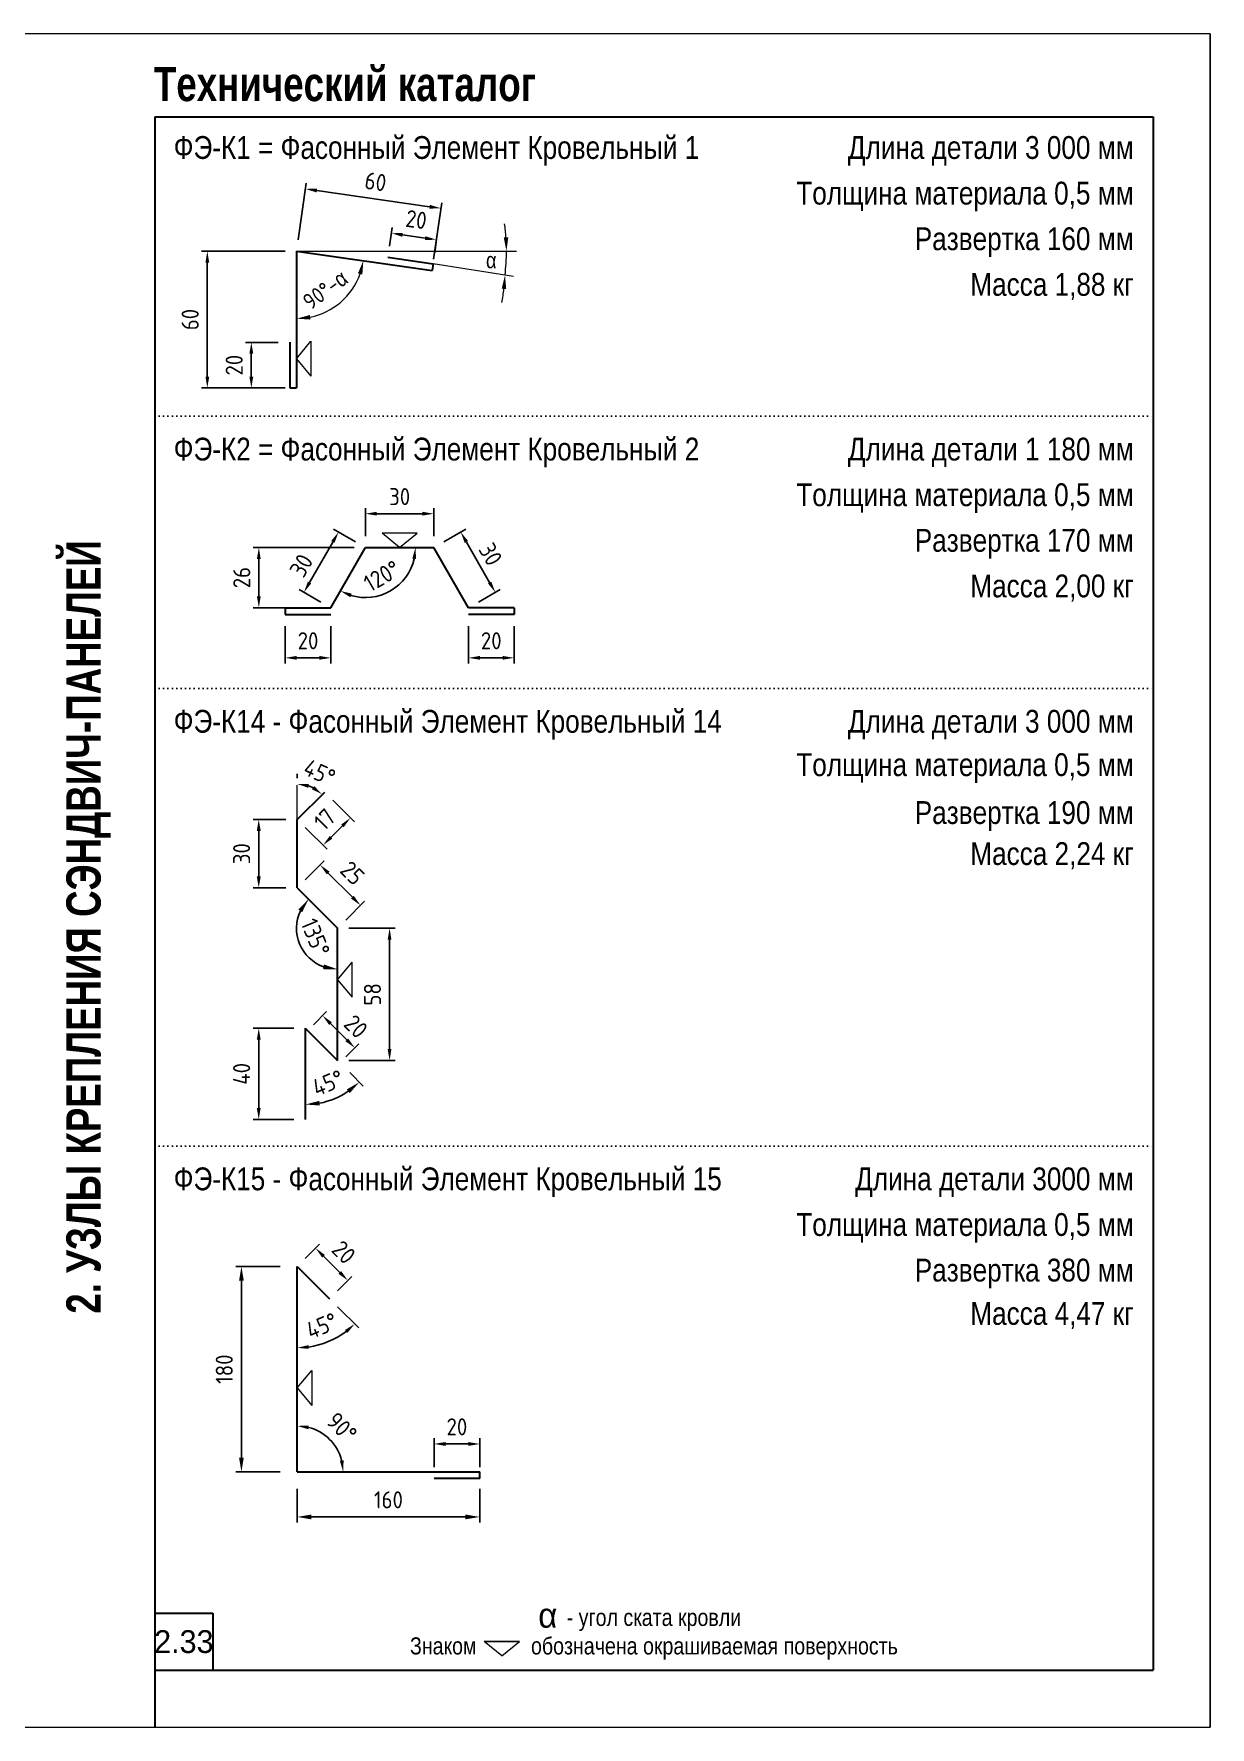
# Model space of a CAD drawing. Extents: x 5821 to 16321, y -13531 to 5774.
# Drawn here: x 7940 to 8971, y -2394 to -909 of the extents above; entities that cross this region are included whole.
import ezdxf
from ezdxf.enums import TextEntityAlignment as Align

# ---------------------------------------------------------------- set-up
doc = ezdxf.new("R2010")
doc.units = 0
doc.header["$LTSCALE"] = 3
doc.linetypes.add('DOT2', pattern=[0.125, 0, -0.125])
doc.layers.get('0').update_dxf_attribs({"linetype": 'CONTINUOUS', "lineweight": 30})
doc.layers.get('DEFPOINTS').update_dxf_attribs({"linetype": 'CONTINUOUS'})
for name, color, linetype, lineweight in [('new_fill', 8, 'CONTINUOUS', 13), ('RAZMER', 7, 'CONTINUOUS', 9), ('Нащельники', 1, 'CONTINUOUS', 30)]:
    doc.layers.add(name, color=color, linetype=linetype, lineweight=lineweight)
doc.layers.add('Punktir', color=7, linetype='CONTINUOUS')
doc.styles.add('LOGO', font='HATTEN.TTF')
doc.styles.add('ROMANS', font='romans.shx', dxfattribs={"width": 0.85})
doc.styles.add('style1', font='ARIALN.TTF')
doc.styles.add('style2', font='impact.TTF')
doc.dimstyles.new('2.5', dxfattribs={"dimscale": 5, "dimtxt": 3, "dimasz": 2, "dimexe": 1, "dimexo": 2, "dimgap": 0, "dimtad": 0, "dimdec": 0, "dimlfac": 0.5, "dimzin": 9, "dimdsep": 46, "dimtxsty": 'ROMANS', "dimcen": -3, "dimdle": 1, "dimclrd": 256, "dimclre": 256, "dimclrt": 256, "dimadec": 0, "dimazin": 0, "dimtfac": 1, "dimtdec": 0, "dimtofl": 0, "dimtmove": 2, "dimatfit": 3, "dimfxl": 0, "dimtvp": 1, "dimtolj": 1, "dimtzin": 9, "dimarcsym": 0})
doc.dimstyles.new('5', dxfattribs={"dimscale": 5, "dimtxt": 3, "dimasz": 2.5, "dimexe": 1, "dimexo": 3, "dimgap": 0, "dimtad": 0, "dimdec": 0, "dimzin": 9, "dimdsep": 46, "dimtxsty": 'ROMANS', "dimblk2": 'OBLIQUE', "dimcen": -3, "dimdle": 1.5, "dimclrd": 256, "dimclre": 256, "dimclrt": 256, "dimadec": 0, "dimazin": 0, "dimtfac": 1, "dimtdec": 0, "dimtofl": 0, "dimtmove": 2, "dimatfit": 3, "dimfxl": 0, "dimtvp": 1, "dimtolj": 1, "dimtzin": 9, "dimarcsym": 0})
doc.dimstyles.get("Standard").update_dxf_attribs({"dimscale": 0, "dimtxt": 3, "dimasz": 3, "dimexe": 2.5, "dimexo": 2.5, "dimgap": 1.5, "dimtad": 0, "dimdec": 0, "dimzin": 9, "dimdsep": 46, "dimtxsty": 'ROMANS', "dimcen": -3, "dimdle": 1.25, "dimadec": 0, "dimazin": 0, "dimtfac": 0.75, "dimtdec": 0, "dimtofl": 0, "dimtmove": 2, "dimatfit": 3, "dimfxl": 0, "dimtvp": 1.5, "dimtolj": 1, "dimtzin": 0, "dimarcsym": 0})

# ---------------------------------------------------------------- blocks, each defined once
blk = doc.blocks.new('*D953')
at = {"layer": 'DEFPOINTS', "color": 0, "transparency": 16777216}
for p in [(8137.2, -1780.8), (8178, -1780.8), (8178, -1860.8)]:
    blk.add_point(p, dxfattribs=at)
at = {"layer": 'RAZMER', "lineweight": -2, "transparency": 16777216}
for p, q in [((8168, -1780.8), (8132.2, -1780.8)), ((8137.2, -1850.8), (8137.2, -1790.8)), ((8168, -1860.8), (8132.2, -1860.8))]:
    blk.add_line(p, q, dxfattribs=at)
at = {"layer": 'RAZMER', "transparency": 16777216}
for points in [[(8135.5, -1790.8), (8138.9, -1790.8), (8137.2, -1780.8)], [(8135.5, -1850.8), (8138.9, -1850.8), (8137.2, -1860.8)]]:
    blk.add_solid(points, dxfattribs=at)
at = {"layer": 'RAZMER', "transparency": 16777216, "insert": (8122.2, -1820.8), "char_height": 15, "attachment_point": 5, "rotation": 90, "style": 'ROMANS'}
blk.add_mtext('\\A1;40', dxfattribs=at)
blk = doc.blocks.new('*D954')
at = {"layer": 'DEFPOINTS', "color": 0, "transparency": 16777216}
for p in [(8206.3, -1693.1), (8251.9, -1693.1), (8206.3, -1809.1)]:
    blk.add_point(p, dxfattribs=at)
at = {"layer": 'RAZMER', "lineweight": -2, "transparency": 16777216}
for p, q in [((8216.3, -1693.1), (8256.9, -1693.1)), ((8251.9, -1799.1), (8251.9, -1703.1)), ((8216.3, -1809.1), (8256.9, -1809.1))]:
    blk.add_line(p, q, dxfattribs=at)
at = {"layer": 'RAZMER', "transparency": 16777216}
for points in [[(8250.2, -1703.1), (8253.5, -1703.1), (8251.9, -1693.1)], [(8250.2, -1799.1), (8253.5, -1799.1), (8251.9, -1809.1)]]:
    blk.add_solid(points, dxfattribs=at)
at = {"layer": 'RAZMER', "transparency": 16777216, "insert": (8236.9, -1751.1), "char_height": 15, "attachment_point": 5, "rotation": 90, "style": 'ROMANS'}
blk.add_mtext('\\A1;58', dxfattribs=at)
blk = doc.blocks.new('*D955')
at = {"layer": 'DEFPOINTS', "color": 0, "transparency": 16777216}
for p in [(8137.2, -1597.7), (8170.9, -1597.7), (8170.9, -1657.7)]:
    blk.add_point(p, dxfattribs=at)
at = {"layer": 'RAZMER', "lineweight": -2, "transparency": 16777216}
for p, q in [((8160.9, -1597.7), (8132.2, -1597.7)), ((8137.2, -1647.7), (8137.2, -1607.7)), ((8160.9, -1657.7), (8132.2, -1657.7))]:
    blk.add_line(p, q, dxfattribs=at)
at = {"layer": 'RAZMER', "transparency": 16777216}
for points in [[(8135.5, -1607.7), (8138.9, -1607.7), (8137.2, -1597.7)], [(8135.5, -1647.7), (8138.9, -1647.7), (8137.2, -1657.7)]]:
    blk.add_solid(points, dxfattribs=at)
at = {"layer": 'RAZMER', "transparency": 16777216, "insert": (8122.2, -1627.7), "char_height": 15, "attachment_point": 5, "rotation": 90, "style": 'ROMANS'}
blk.add_mtext('\\A1;30', dxfattribs=at)
blk = doc.blocks.new('*D956')
at = {"layer": 'DEFPOINTS', "color": 0, "transparency": 16777216}
for p in [(8195, -1573.7), (8170.9, -1597.7), (8217.6, -1596.3)]:
    blk.add_point(p, dxfattribs=at)
at = {"layer": 'RAZMER', "lineweight": -2, "transparency": 16777216}
for p, q in [((8202.1, -1580.7), (8221.2, -1599.8)), ((8200.6, -1613.3), (8210.5, -1603.4)), ((8178, -1604.8), (8197.1, -1623.9))]:
    blk.add_line(p, q, dxfattribs=at)
at = {"layer": 'RAZMER', "transparency": 16777216}
for points in [[(8209.4, -1602.2), (8211.7, -1604.5), (8217.6, -1596.3)], [(8199.5, -1612.1), (8201.8, -1614.4), (8193.6, -1620.3)]]:
    blk.add_solid(points, dxfattribs=at)
at = {"layer": 'RAZMER', "transparency": 16777216, "insert": (8195, -1597.7), "char_height": 15, "attachment_point": 5, "rotation": 45, "style": 'ROMANS'}
blk.add_mtext('\\A1;17', dxfattribs=at)
blk = doc.blocks.new('*D957')
at = {"layer": 'DEFPOINTS', "color": 0, "transparency": 16777216}
for p in [(8296.9, -1061.7), (8170.3, -1099.3), (8289.1, -1116.3)]:
    blk.add_point(p, dxfattribs=at)
at = {"layer": 'RAZMER', "lineweight": -2, "transparency": 16777216}
for p, q in [((8171.7, -1089.4), (8178.8, -1039.8)), ((8188, -1046.1), (8287, -1060.3)), ((8290.5, -1106.4), (8297.6, -1056.8))]:
    blk.add_line(p, q, dxfattribs=at)
at = {"layer": 'RAZMER', "transparency": 16777216}
for points in [[(8188.3, -1044.5), (8187.8, -1047.8), (8178.1, -1044.7)], [(8287.2, -1058.7), (8286.8, -1062), (8296.9, -1061.7)]]:
    blk.add_solid(points, dxfattribs=at)
at = {"layer": 'RAZMER', "transparency": 16777216, "insert": (8239.6, -1038.4), "char_height": 15, "attachment_point": 5, "rotation": 351.8624, "style": 'ROMANS'}
blk.add_mtext('\\A1;60', dxfattribs=at)
blk = doc.blocks.new('*D958')
at = {"layer": 'DEFPOINTS', "color": 0, "transparency": 16777216}
for p in [(8293, -1089.3), (8250.4, -1104.7), (8290, -1110.3)]:
    blk.add_point(p, dxfattribs=at)
at = {"layer": 'RAZMER', "lineweight": -2, "transparency": 16777216}
for p, q in [((8251.8, -1094.8), (8254.1, -1078.7)), ((8263.3, -1085), (8283.1, -1087.9)), ((8291.4, -1100.4), (8293.7, -1084.3))]:
    blk.add_line(p, q, dxfattribs=at)
at = {"layer": 'RAZMER', "transparency": 16777216}
for points in [[(8263.5, -1083.4), (8263, -1086.7), (8253.4, -1083.6)], [(8283.3, -1086.2), (8282.8, -1089.5), (8293, -1089.3)]]:
    blk.add_solid(points, dxfattribs=at)
at = {"layer": 'RAZMER', "transparency": 16777216, "insert": (8275.3, -1071.6), "char_height": 15, "attachment_point": 5, "rotation": 351.8624, "style": 'ROMANS'}
blk.add_mtext('\\A1;20', dxfattribs=at)
blk = doc.blocks.new('*D959')
at = {"layer": 'DEFPOINTS', "color": 0, "transparency": 16777216}
for p in [(8170.3, -1099.3), (8092.1, -1219.3), (8170.3, -1219.3)]:
    blk.add_point(p, dxfattribs=at)
at = {"layer": 'RAZMER', "lineweight": -2, "transparency": 16777216}
for p, q in [((8160.3, -1099.3), (8087.1, -1099.3)), ((8092.1, -1109.3), (8092.1, -1209.3)), ((8160.3, -1219.3), (8087.1, -1219.3))]:
    blk.add_line(p, q, dxfattribs=at)
at = {"layer": 'RAZMER', "transparency": 16777216}
for points in [[(8090.5, -1109.3), (8093.8, -1109.3), (8092.1, -1099.3)], [(8090.5, -1209.3), (8093.8, -1209.3), (8092.1, -1219.3)]]:
    blk.add_solid(points, dxfattribs=at)
at = {"layer": 'RAZMER', "transparency": 16777216, "insert": (8077.1, -1159.3), "char_height": 15, "attachment_point": 5, "rotation": 90, "style": 'ROMANS'}
blk.add_mtext('\\A1;60', dxfattribs=at)
blk = doc.blocks.new('*D960')
at = {"layer": 'DEFPOINTS', "color": 0, "transparency": 16777216}
for p in [(8164.3, -1179.3), (8130.7, -1219.3), (8164.3, -1219.3)]:
    blk.add_point(p, dxfattribs=at)
at = {"layer": 'RAZMER', "lineweight": -2, "transparency": 16777216}
for p, q in [((8154.3, -1179.3), (8125.7, -1179.3)), ((8130.7, -1189.3), (8130.7, -1209.3)), ((8154.3, -1219.3), (8125.7, -1219.3))]:
    blk.add_line(p, q, dxfattribs=at)
at = {"layer": 'RAZMER', "transparency": 16777216}
for points in [[(8129, -1189.3), (8132.4, -1189.3), (8130.7, -1179.3)], [(8129, -1209.3), (8132.4, -1209.3), (8130.7, -1219.3)]]:
    blk.add_solid(points, dxfattribs=at)
at = {"layer": 'RAZMER', "transparency": 16777216, "insert": (8115.7, -1199.3), "char_height": 15, "attachment_point": 5, "rotation": 90, "style": 'ROMANS'}
blk.add_mtext('\\A1;20', dxfattribs=at)
blk = doc.blocks.new('*D961')
at = {"layer": 'DEFPOINTS', "color": 0, "transparency": 16777216}
for p in [(8170.3, -1099.3), (8170.3, -1099.3), (8289.1, -1116.3), (8218.6, -1133.6), (8170.3, -1219.3)]:
    blk.add_point(p, dxfattribs=at)
at = {"layer": 'RAZMER', "color": 0, "lineweight": 0, "transparency": 16777216}
blk.add_arc((8170.3, -1099.3), 59.2, 281.6304, 340.232, dxfattribs=at)
at = {"layer": 'RAZMER', "color": 0, "transparency": 16777216}
for points in [[(8224.1, -1118.8), (8228, -1119.8), (8228.9, -1107.7)], [(8182.5, -1159.3), (8182.1, -1155.3), (8170.3, -1158.5)]]:
    blk.add_solid(points, dxfattribs=at)
at = {"layer": 'RAZMER', "color": 0, "transparency": 16777216, "insert": (8195.5, -1133.3), "char_height": 14, "attachment_point": 5, "rotation": 36.4795, "style": 'ROMANS'}
blk.add_mtext('\\A1;{\\Fromans.shx|c204;90}°{\\Fromans.shx|c204;-\\fGreekS|b0|i0|c204|p0;α}', dxfattribs=at)
blk = doc.blocks.new('*D962')
at = {"layer": 'DEFPOINTS', "color": 0, "transparency": 16777216}
for p in [(8193.1, -1769.7), (8178, -1784.8), (8206.3, -1813.1)]:
    blk.add_point(p, dxfattribs=at)
at = {"layer": 'RAZMER', "lineweight": -2, "transparency": 16777216}
for p, q in [((8185.1, -1777.8), (8196.6, -1766.2)), ((8214.3, -1791), (8200.2, -1776.8)), ((8213.4, -1806), (8224.9, -1794.5))]:
    blk.add_line(p, q, dxfattribs=at)
at = {"layer": 'RAZMER', "transparency": 16777216}
for points in [[(8201.3, -1775.6), (8199, -1778), (8193.1, -1769.7)], [(8215.5, -1789.8), (8213.1, -1792.1), (8221.4, -1798)]]:
    blk.add_solid(points, dxfattribs=at)
at = {"layer": 'RAZMER', "transparency": 16777216, "insert": (8222.4, -1779.3), "char_height": 15, "attachment_point": 5, "rotation": 315, "style": 'ROMANS'}
blk.add_mtext('\\A1;20', dxfattribs=at)
blk = doc.blocks.new('*D963')
at = {"layer": 'DEFPOINTS', "color": 0, "transparency": 16777216}
for p in [(8178, -1780.8), (8178, -1780.8), (8206.3, -1809.1), (8195.3, -1845.4), (8178, -1860.8)]:
    blk.add_point(p, dxfattribs=at)
at = {"layer": 'RAZMER', "lineweight": -2, "transparency": 16777216}
blk.add_line((8216.9, -1819.7), (8228.8, -1831.7), dxfattribs=at)
blk.add_arc((8178, -1780.8), 66.9, 280.7228, 304.2772, dxfattribs=at)
at = {"layer": 'RAZMER', "transparency": 16777216}
for points in [[(8214.4, -1834.5), (8217, -1837.7), (8225.3, -1828.1)], [(8190.7, -1848.6), (8190.3, -1844.5), (8178, -1847.7)]]:
    blk.add_solid(points, dxfattribs=at)
at = {"layer": 'RAZMER', "transparency": 16777216, "insert": (8197.9, -1828.8), "char_height": 15, "attachment_point": 5, "rotation": 22.5, "style": 'ROMANS'}
blk.add_mtext('\\A1;45°', dxfattribs=at)
blk = doc.blocks.new('_OBLIQUE')
at = {"color": 0, "linetype": 'ByBlock'}
blk.add_line((-0.5, -0.5), (0.5, 0.5), dxfattribs=at)
blk = doc.blocks.new('*D964')
at = {"layer": 'DEFPOINTS', "color": 0, "transparency": 16777216}
for p in [(8191, -1637.6), (8170.9, -1657.7), (8206.3, -1693.1)]:
    blk.add_point(p, dxfattribs=at)
at = {"layer": 'RAZMER', "lineweight": -2, "transparency": 16777216}
for p, q in [((8178, -1650.6), (8194.6, -1634.1)), ((8219.3, -1665.9), (8198.1, -1644.7)), ((8213.4, -1686), (8229.9, -1669.4))]:
    blk.add_line(p, q, dxfattribs=at)
at = {"layer": 'RAZMER', "transparency": 16777216}
for points in [[(8199.3, -1643.5), (8196.9, -1645.9), (8191, -1637.6)], [(8220.5, -1664.7), (8218.1, -1667.1), (8226.4, -1673)]]:
    blk.add_solid(points, dxfattribs=at)
at = {"layer": 'RAZMER', "transparency": 16777216, "insert": (8219.3, -1644.7), "char_height": 15, "attachment_point": 5, "rotation": 315, "style": 'ROMANS'}
blk.add_mtext('\\A1;25', dxfattribs=at)
blk = doc.blocks.new('*D965')
at = {"layer": 'DEFPOINTS', "color": 0, "transparency": 16777216}
for p in [(8170.9, -1657.7), (8170.3, -1693.1), (8206.3, -1693.1), (8206.3, -1693.1), (8206.3, -1813.1)]:
    blk.add_point(p, dxfattribs=at)
at = {"layer": 'RAZMER', "lineweight": -2, "transparency": 16777216}
blk.add_arc((8206.3, -1693.1), 36, 154.9695, 250.0305, dxfattribs=at)
at = {"layer": 'RAZMER', "transparency": 16777216}
for points in [[(8171.9, -1676.6), (8175.3, -1679), (8180.8, -1667.6)], [(8194.4, -1724.9), (8193.6, -1729), (8206.3, -1729.1)]]:
    blk.add_solid(points, dxfattribs=at)
at = {"layer": 'RAZMER', "transparency": 16777216, "insert": (8186.9, -1701.1), "char_height": 15, "attachment_point": 5, "rotation": 292.5, "style": 'ROMANS'}
blk.add_mtext('\\A1;135°', dxfattribs=at)
blk = doc.blocks.new('*D966')
at = {"layer": 'DEFPOINTS', "color": 0, "transparency": 16777216}
for p in [(8170.9, -1567.7), (8179, -1567.7), (8199.2, -1569.4), (8170.9, -1597.7), (8170.9, -1597.7)]:
    blk.add_point(p, dxfattribs=at)
at = {"layer": 'RAZMER', "lineweight": -2, "transparency": 16777216}
blk.add_line((8170.9, -1557.7), (8170.9, -1561.6), dxfattribs=at)
blk.add_arc((8170.9, -1597.7), 31.1, 63.5131, 71.4869, dxfattribs=at)
at = {"layer": 'RAZMER', "transparency": 16777216}
for points in [[(8180.5, -1569.9), (8181.1, -1566.6), (8170.9, -1566.6)], [(8185.8, -1568.5), (8183.8, -1571.2), (8192.9, -1575.7)]]:
    blk.add_solid(points, dxfattribs=at)
at = {"layer": 'RAZMER', "transparency": 16777216, "insert": (8190.5, -1556.5), "char_height": 15, "attachment_point": 5, "rotation": 334.6126, "style": 'ROMANS'}
blk.add_mtext('\\A1;45°', dxfattribs=at)
blk = doc.blocks.new('*D967')
at = {"layer": 'DEFPOINTS', "color": 0, "transparency": 16777216}
for p in [(8170.9, -2169.8), (8330.9, -2169.8), (8170.9, -2209.4)]:
    blk.add_point(p, dxfattribs=at)
at = {"layer": 'RAZMER', "lineweight": -2, "transparency": 16777216}
for p, q in [((8170.9, -2184.8), (8170.9, -2214.4)), ((8330.9, -2184.8), (8330.9, -2214.4)), ((8318.4, -2209.4), (8183.4, -2209.4))]:
    blk.add_line(p, q, dxfattribs=at)
at = {"layer": 'RAZMER', "transparency": 16777216}
for points in [[(8183.4, -2207.3), (8183.4, -2211.5), (8170.9, -2209.4)], [(8318.4, -2207.3), (8318.4, -2211.5), (8330.9, -2209.4)]]:
    blk.add_solid(points, dxfattribs=at)
at = {"layer": 'RAZMER', "transparency": 16777216, "insert": (8250.9, -2194.4), "char_height": 15, "attachment_point": 5, "style": 'ROMANS'}
blk.add_mtext('\\A1;160', dxfattribs=at)
blk = doc.blocks.new('*D968')
at = {"layer": 'DEFPOINTS', "color": 0, "transparency": 16777216}
for p in [(8290.9, -2145.4), (8290.9, -2175.8), (8330.9, -2175.8)]:
    blk.add_point(p, dxfattribs=at)
at = {"layer": 'RAZMER', "lineweight": -2, "transparency": 16777216}
for p, q in [((8290.9, -2165.8), (8290.9, -2140.4)), ((8320.9, -2145.4), (8300.9, -2145.4)), ((8330.9, -2165.8), (8330.9, -2140.4))]:
    blk.add_line(p, q, dxfattribs=at)
at = {"layer": 'RAZMER', "transparency": 16777216}
for points in [[(8300.9, -2143.7), (8300.9, -2147.1), (8290.9, -2145.4)], [(8320.9, -2143.7), (8320.9, -2147.1), (8330.9, -2145.4)]]:
    blk.add_solid(points, dxfattribs=at)
at = {"layer": 'RAZMER', "transparency": 16777216, "insert": (8310.9, -2130.4), "char_height": 15, "attachment_point": 5, "style": 'ROMANS'}
blk.add_mtext('\\A1;20', dxfattribs=at)
blk = doc.blocks.new('*D969')
at = {"layer": 'DEFPOINTS', "color": 0, "transparency": 16777216}
for p in [(8170.9, -1989.8), (8122, -2169.8), (8170.9, -2169.8)]:
    blk.add_point(p, dxfattribs=at)
at = {"layer": 'RAZMER', "lineweight": -2, "transparency": 16777216}
for p, q in [((8155.9, -1989.8), (8117, -1989.8)), ((8122, -2002.3), (8122, -2157.3)), ((8155.9, -2169.8), (8117, -2169.8))]:
    blk.add_line(p, q, dxfattribs=at)
at = {"layer": 'RAZMER', "transparency": 16777216}
for points in [[(8119.9, -2002.3), (8124.1, -2002.3), (8122, -1989.8)], [(8119.9, -2157.3), (8124.1, -2157.3), (8122, -2169.8)]]:
    blk.add_solid(points, dxfattribs=at)
at = {"layer": 'RAZMER', "transparency": 16777216, "insert": (8107, -2079.8), "char_height": 15, "attachment_point": 5, "rotation": 90, "style": 'ROMANS'}
blk.add_mtext('\\A1;180', dxfattribs=at)
blk = doc.blocks.new('*D970')
at = {"layer": 'DEFPOINTS', "color": 0, "transparency": 16777216}
for p in [(8187, -1973.7), (8170.9, -1989.8), (8199.2, -2018.1)]:
    blk.add_point(p, dxfattribs=at)
at = {"layer": 'RAZMER', "lineweight": -2, "transparency": 16777216}
for p, q in [((8178, -1982.7), (8190.5, -1970.2)), ((8208.2, -1995), (8194.1, -1980.8)), ((8206.3, -2011), (8218.8, -1998.5))]:
    blk.add_line(p, q, dxfattribs=at)
at = {"layer": 'RAZMER', "transparency": 16777216}
for points in [[(8195.2, -1979.6), (8192.9, -1982), (8187, -1973.7)], [(8209.4, -1993.8), (8207, -1996.1), (8215.3, -2002)]]:
    blk.add_solid(points, dxfattribs=at)
at = {"layer": 'RAZMER', "transparency": 16777216, "insert": (8211.7, -1977.3), "char_height": 15, "attachment_point": 5, "rotation": 315, "style": 'ROMANS'}
blk.add_mtext('\\A1;20', dxfattribs=at)
blk = doc.blocks.new('*D971')
at = {"layer": 'DEFPOINTS', "color": 0, "transparency": 16777216}
for p in [(8170.9, -1989.8), (8170.9, -1989.8), (8199.2, -2018.1), (8170.9, -2044.8), (8189.4, -2058.6)]:
    blk.add_point(p, dxfattribs=at)
at = {"layer": 'RAZMER', "lineweight": -2, "transparency": 16777216}
for p, q in [((8206.3, -2025.1), (8224.9, -2043.7)), ((8170.9, -2054.8), (8170.9, -2066.1))]:
    blk.add_line(p, q, dxfattribs=at)
blk.add_arc((8170.9, -1989.8), 71.3, 278.0444, 306.9556, dxfattribs=at)
at = {"layer": 'RAZMER', "transparency": 16777216}
for points in [[(8212.7, -2045.5), (8214.9, -2048), (8221.3, -2040.2)], [(8181, -2062), (8180.8, -2058.7), (8170.9, -2061.1)]]:
    blk.add_solid(points, dxfattribs=at)
at = {"layer": 'RAZMER', "transparency": 16777216, "insert": (8192.5, -2041.8), "char_height": 15, "attachment_point": 5, "rotation": 22.5, "style": 'ROMANS'}
blk.add_mtext('\\A1;45°', dxfattribs=at)
blk = doc.blocks.new('*D972')
at = {"layer": 'DEFPOINTS', "color": 0, "transparency": 16777216}
for p in [(8170.9, -1989.8), (8205.8, -2149.7), (8170.9, -2169.8), (8170.9, -2169.8), (8330.9, -2169.8)]:
    blk.add_point(p, dxfattribs=at)
at = {"layer": 'RAZMER', "lineweight": -2, "transparency": 16777216}
blk.add_arc((8170.9, -2169.8), 40.2, 14.2852, 75.7148, dxfattribs=at)
at = {"layer": 'RAZMER', "transparency": 16777216}
for points in [[(8180.7, -2132.5), (8181.1, -2129.2), (8170.9, -2129.6)], [(8211.6, -2159.7), (8208.3, -2160.1), (8211.2, -2169.8)]]:
    blk.add_solid(points, dxfattribs=at)
at = {"layer": 'RAZMER', "transparency": 16777216, "insert": (8210, -2130.8), "char_height": 15, "attachment_point": 5, "rotation": 315, "style": 'ROMANS'}
blk.add_mtext('\\A1;90°', dxfattribs=at)
blk = doc.blocks.new('*D973')
at = {"layer": 'DEFPOINTS', "color": 0, "transparency": 16777216}
for p in [(8160.4, -1418.1), (8200.4, -1418.1), (8200.4, -1456)]:
    blk.add_point(p, dxfattribs=at)
at = {"layer": 'RAZMER', "lineweight": -2, "transparency": 16777216}
for p, q in [((8160.4, -1428.1), (8160.4, -1461)), ((8200.4, -1428.1), (8200.4, -1461)), ((8170.4, -1456), (8190.4, -1456))]:
    blk.add_line(p, q, dxfattribs=at)
at = {"layer": 'RAZMER', "transparency": 16777216}
for points in [[(8170.4, -1454.3), (8170.4, -1457.6), (8160.4, -1456)], [(8190.4, -1454.3), (8190.4, -1457.6), (8200.4, -1456)]]:
    blk.add_solid(points, dxfattribs=at)
at = {"layer": 'RAZMER', "transparency": 16777216, "insert": (8180.4, -1441), "char_height": 15, "attachment_point": 5, "style": 'ROMANS'}
blk.add_mtext('\\A1;20', dxfattribs=at)
blk = doc.blocks.new('*D974')
at = {"layer": 'DEFPOINTS', "color": 0, "transparency": 16777216}
for p in [(8230.7, -1359.2), (8176.8, -1398.6), (8200.4, -1412.1)]:
    blk.add_point(p, dxfattribs=at)
at = {"layer": 'RAZMER', "lineweight": -2, "transparency": 16777216}
for p, q in [((8222, -1354.2), (8202.8, -1343.2)), ((8202.1, -1354.4), (8181.8, -1389.9)), ((8191.7, -1407.1), (8172.5, -1396.1))]:
    blk.add_line(p, q, dxfattribs=at)
at = {"layer": 'RAZMER', "transparency": 16777216}
for points in [[(8200.7, -1353.5), (8203.6, -1355.2), (8207.1, -1345.7)], [(8180.3, -1389.1), (8183.2, -1390.7), (8176.8, -1398.6)]]:
    blk.add_solid(points, dxfattribs=at)
at = {"layer": 'RAZMER', "transparency": 16777216, "insert": (8174.5, -1375), "char_height": 15, "attachment_point": 5, "rotation": 60.1883, "style": 'ROMANS'}
blk.add_mtext('\\A1;30', dxfattribs=at)
blk = doc.blocks.new('*D977')
at = {"layer": 'DEFPOINTS', "color": 0, "transparency": 16777216}
for p in [(8290.7, -1329.6), (8230.7, -1359.2), (8290.7, -1359.2)]:
    blk.add_point(p, dxfattribs=at)
at = {"layer": 'RAZMER', "lineweight": -2, "transparency": 16777216}
for p, q in [((8230.7, -1349.2), (8230.7, -1324.6)), ((8240.7, -1329.6), (8280.7, -1329.6)), ((8290.7, -1349.2), (8290.7, -1324.6))]:
    blk.add_line(p, q, dxfattribs=at)
at = {"layer": 'RAZMER', "transparency": 16777216}
for points in [[(8240.7, -1327.9), (8240.7, -1331.2), (8230.7, -1329.6)], [(8280.7, -1327.9), (8280.7, -1331.2), (8290.7, -1329.6)]]:
    blk.add_solid(points, dxfattribs=at)
at = {"layer": 'RAZMER', "transparency": 16777216, "insert": (8260.7, -1314.6), "char_height": 15, "attachment_point": 5, "style": 'ROMANS'}
blk.add_mtext('\\A1;30', dxfattribs=at)
blk = doc.blocks.new('*D975')
at = {"layer": 'DEFPOINTS', "color": 0, "transparency": 16777216}
for p in [(8230.7, -1359.2), (8137.3, -1412.1), (8200.4, -1412.1)]:
    blk.add_point(p, dxfattribs=at)
at = {"layer": 'RAZMER', "lineweight": -2, "transparency": 16777216}
for p, q in [((8220.7, -1359.2), (8132.3, -1359.2)), ((8137.3, -1369.2), (8137.3, -1402.1)), ((8190.4, -1412.1), (8132.3, -1412.1))]:
    blk.add_line(p, q, dxfattribs=at)
at = {"layer": 'RAZMER', "transparency": 16777216}
for points in [[(8135.6, -1369.2), (8138.9, -1369.2), (8137.3, -1359.2)], [(8135.6, -1402.1), (8138.9, -1402.1), (8137.3, -1412.1)]]:
    blk.add_solid(points, dxfattribs=at)
at = {"layer": 'RAZMER', "transparency": 16777216, "insert": (8122.3, -1385.6), "char_height": 15, "attachment_point": 5, "rotation": 90, "style": 'ROMANS'}
blk.add_mtext('\\A1;26', dxfattribs=at)
blk = doc.blocks.new('*D976')
at = {"layer": 'DEFPOINTS', "color": 0, "transparency": 16777216}
for p in [(8230.7, -1359.2), (8230.7, -1359.2), (8284.7, -1359.2), (8238.4, -1402.5), (8200.4, -1412.1)]:
    blk.add_point(p, dxfattribs=at)
at = {"layer": 'RAZMER', "lineweight": -2, "transparency": 16777216}
blk.add_arc((8230.7, -1359.2), 43.9, 253.2534, 346.9349, dxfattribs=at)
at = {"layer": 'RAZMER', "transparency": 16777216}
for points in [[(8271.8, -1368.9), (8275.1, -1369.3), (8274.6, -1359.2)], [(8217.4, -1402.8), (8218.7, -1399.7), (8208.8, -1397.3)]]:
    blk.add_solid(points, dxfattribs=at)
at = {"layer": 'RAZMER', "transparency": 16777216, "insert": (8245.2, -1384.2), "char_height": 15, "attachment_point": 5, "rotation": 30.0942, "style": 'ROMANS'}
blk.add_mtext('\\A1;120°', dxfattribs=at)
blk = doc.blocks.new('*D978')
at = {"layer": 'DEFPOINTS', "color": 0, "transparency": 16777216}
for p in [(8290.7, -1359.2), (8344.6, -1398.6), (8321, -1412.1)]:
    blk.add_point(p, dxfattribs=at)
at = {"layer": 'RAZMER', "lineweight": -2, "transparency": 16777216}
for p, q in [((8299.4, -1354.2), (8318.6, -1343.2)), ((8319.2, -1354.4), (8339.6, -1389.9)), ((8329.7, -1407.1), (8348.9, -1396.1))]:
    blk.add_line(p, q, dxfattribs=at)
at = {"layer": 'RAZMER', "transparency": 16777216}
for points in [[(8320.7, -1353.5), (8317.8, -1355.2), (8314.2, -1345.7)], [(8341, -1389.1), (8338.1, -1390.7), (8344.6, -1398.6)]]:
    blk.add_solid(points, dxfattribs=at)
at = {"layer": 'RAZMER', "transparency": 16777216, "insert": (8340.4, -1365.1), "char_height": 15, "attachment_point": 5, "rotation": 299.8117, "style": 'ROMANS'}
blk.add_mtext('\\A1;30', dxfattribs=at)
blk = doc.blocks.new('*D979')
at = {"layer": 'DEFPOINTS', "color": 0, "transparency": 16777216}
for p in [(8321, -1418.1), (8361, -1418.1), (8321, -1456)]:
    blk.add_point(p, dxfattribs=at)
at = {"layer": 'RAZMER', "lineweight": -2, "transparency": 16777216}
for p, q in [((8321, -1428.1), (8321, -1461)), ((8361, -1428.1), (8361, -1461)), ((8351, -1456), (8331, -1456))]:
    blk.add_line(p, q, dxfattribs=at)
at = {"layer": 'RAZMER', "transparency": 16777216}
for points in [[(8331, -1454.3), (8331, -1457.6), (8321, -1456)], [(8351, -1454.3), (8351, -1457.6), (8361, -1456)]]:
    blk.add_solid(points, dxfattribs=at)
at = {"layer": 'RAZMER', "transparency": 16777216, "insert": (8341, -1441), "char_height": 15, "attachment_point": 5, "style": 'ROMANS'}
blk.add_mtext('\\A1;20', dxfattribs=at)

msp = doc.modelspace()

# ---------------------------------------------------------------- linework, layer by layer
at = {"color": 1}
for p, q in [((8046.09, -981.59), (8046.09, -2393.74)), ((8046.09, -981.59), (8921.09, -981.59)), ((8921.09, -981.59), (8921.09, -2343.74)), ((8046.09, -2293.74), (8097.01, -2293.74)), ((8097.01, -2293.74), (8097.01, -2343.74)), ((8046.09, -2343.74), (8921.09, -2343.74))]:
    msp.add_line(p, q, dxfattribs=at)
at = {"layer": 'Punktir', "linetype": 'DOT2', "ltscale": 10}
for p, q in [((8046.09, -1244.07), (8921.09, -1244.07)), ((8046.09, -1482.83), (8921.09, -1482.83)), ((8046.09, -1884.09), (8921.09, -1884.09))]:
    msp.add_line(p, q, dxfattribs=at)
at = {"layer": 'RAZMER'}
for p, q in [((8971.09, -908.74), (8971.09, -2393.74)), ((8971.09, -908.74), (8971.09, -2393.74)), ((8971.09, -908.74), (8971.09, -2393.74)), ((8971.09, -908.74), (8971.09, -2393.74)), ((8971.09, -908.74), (8971.09, -2393.74)), ((8971.09, -908.74), (8971.09, -2393.74)), ((8971.09, -908.74), (8971.09, -2393.74)), ((8971.09, -908.74), (8971.09, -2393.74)), ((8971.09, -908.74), (8971.09, -2393.74)), ((8971.09, -908.74), (8971.09, -2393.74)), ((8971.09, -908.74), (8971.09, -2393.74)), ((8971.09, -908.74), (8971.09, -2393.74)), ((8170.32, -1099.27), (8363.21, -1099.27)), ((8360.54, -1121.65), (8289.96, -1110.32)), ((8170.32, -1193.61), (8182.98, -1178.22)), ((8182.98, -1178.22), (8182.98, -1209)), ((8170.32, -1193.61), (8182.98, -1209)), ((8276.07, -1346.54), (8245.28, -1346.54)), ((8260.67, -1359.19), (8245.28, -1346.54)), ((8260.67, -1359.19), (8276.07, -1346.54)), ((8170.94, -1597.71), (8170.94, -1567.71)), ((8206.3, -1738.23), (8218.96, -1722.83)), ((8218.96, -1753.62), (8218.96, -1722.83)), ((8206.3, -1738.23), (8218.96, -1753.62)), ((8170.94, -2096.26), (8183.6, -2080.87)), ((8183.6, -2080.87), (8183.6, -2111.66)), ((8170.94, -2096.26), (8183.6, -2111.66)), ((8350.29, -2331.19), (8334.89, -2318.53)), ((8365.68, -2318.53), (8334.89, -2318.53)), ((8350.29, -2331.19), (8334.89, -2318.53)), ((8334.89, -2318.53), (8365.68, -2318.53)), ((8350.29, -2331.19), (8365.68, -2318.53)), ((8350.29, -2331.19), (8365.68, -2318.53))]:
    msp.add_line(p, q, dxfattribs=at)
msp.add_lwpolyline([(8971.09, -908.74), (7921.09, -908.74), (7921.09, -2393.74), (8971.09, -2393.74)], close=True, dxfattribs=at)
at = {"layer": 'RAZMER', "lineweight": 0}
for centre, start, end in [((8170.32, -1099.27), 3.73746, 7.47491), ((8170.32, -1099.27), 353.40014, 0), ((8169.33, -1111.23), 349.66268, 353.40014)]:
    msp.add_arc(centre, 183.99, start, end, dxfattribs=at)
at = {"layer": 'RAZMER'}
for points in [[(8351.92, -1087.34), (8355.92, -1087.21), (8354.31, -1099.27)], [(8354.1, -1132.54), (8350.11, -1132.21), (8353.1, -1120.42)]]:
    msp.add_solid(points, dxfattribs=at)
at = {"layer": 'Нащельники'}
for p, q in [((8170.32, -1099.27), (8289.11, -1116.26)), ((8170.32, -1099.27), (8170.32, -1219.27)), ((8250.36, -1104.66), (8289.96, -1110.32)), ((8289.96, -1110.32), (8289.11, -1116.26)), ((8164.32, -1179.27), (8164.32, -1219.27)), ((8164.32, -1219.27), (8170.32, -1219.27)), ((8200.36, -1412.1), (8230.67, -1359.19)), ((8230.67, -1359.19), (8290.67, -1359.19)), ((8320.99, -1412.1), (8290.67, -1359.19)), ((8160.36, -1412.1), (8160.36, -1418.1)), ((8160.36, -1412.1), (8200.36, -1412.1)), ((8160.36, -1418.1), (8200.36, -1418.1)), ((8360.99, -1412.1), (8320.99, -1412.1)), ((8360.99, -1418.1), (8320.99, -1418.1)), ((8360.99, -1412.1), (8360.99, -1418.1)), ((8170.94, -1597.71), (8194.99, -1573.67)), ((8170.94, -1657.71), (8170.94, -1597.71)), ((8170.94, -1657.71), (8206.3, -1693.07)), ((8206.3, -1809.11), (8206.3, -1693.07)), ((8178.02, -1780.82), (8178.02, -1860.82)), ((8178.02, -1780.82), (8206.3, -1809.11)), ((8170.94, -1989.79), (8199.23, -2018.08)), ((8170.94, -2169.79), (8170.94, -1989.79)), ((8170.94, -2169.79), (8330.94, -2169.79)), ((8330.94, -2175.79), (8290.94, -2175.79)), ((8330.94, -2175.79), (8330.94, -2169.79))]:
    msp.add_line(p, q, dxfattribs=at)

# ---------------------------------------------------------------- texts
at = {"style": 'style1'}
for s, p in [('ФЭ-К1 = Фасонный Элемент Кровельный 1', (8062.63, -1018.41)), ('ФЭ-К2 = Фасонный Элемент Кровельный 2', (8062.63, -1282.89)), ('ФЭ-К14 - Фасонный Элемент Кровельный 14', (8062.63, -1521.64)), ('ФЭ-К15 - Фасонный Элемент Кровельный 15', (8062.63, -1922.91))]:
    msp.add_text(s, height=20, dxfattribs=at).set_placement(p)
for s, p in [('Длина детали 3 000 мм', (8904.09, -1018.41)), ('Толщина материала 0,5 мм', (8904.09, -1058.43)), ('Развертка 160 мм', (8904.09, -1098.43)), ('Масса 1,88 кг', (8904.09, -1138.43)), ('Длина детали 1 180 мм', (8904.09, -1282.89)), ('Толщина материала 0,5 мм', (8904.09, -1322.93)), ('Развертка 170 мм', (8904.09, -1362.91)), ('Масса 2,00 кг', (8904.09, -1402.91)), ('Длина детали 3 000 мм', (8904.09, -1521.64)), ('Толщина материала 0,5 мм', (8904.09, -1559.66)), ('Развертка 190 мм', (8904.09, -1601.66)), ('Масса 2,24 кг', (8904.09, -1637.64)), ('Длина детали 3000 мм', (8904.09, -1922.91)), ('Толщина материала 0,5 мм', (8904.09, -1962.95)), ('Развертка 380 мм', (8904.09, -2002.93)), ('Масса 4,47 кг', (8904.09, -2040.93))]:
    msp.add_text(s, height=20, dxfattribs=at).set_placement(p, align=Align.RIGHT)
for s, p in [('- угол ската кровли', (8483.59, -2305)), ('Знаком          обозначена окрашиваемая поверхность', (8483.59, -2330))]:
    msp.add_text(s, height=15, dxfattribs=at).set_placement(p, align=Align.CENTER)
at = {"insert": (8390.56, -2295.89), "char_height": 13, "attachment_point": 5, "style": 'style1'}
msp.add_mtext('\\A1;{\\fGreekS|b0|i0|c204|p0;\\H1.667x;a}', dxfattribs=at)
at = {"layer": 'new_fill', "style": 'style2'}
msp.add_text('Технический каталог', height=30, dxfattribs=at).set_placement((8045.3, -967.69))
msp.add_text('2. УЗЛЫ КРЕПЛЕНИЯ СЭНДВИЧ-ПАНЕЛЕЙ', height=30, rotation=90, dxfattribs=at).set_placement((7983.59, -1692.02), align=Align.MIDDLE_CENTER)
at = {"layer": 'new_fill', "style": 'LOGO'}
msp.add_text('2.33', height=20, dxfattribs=at).set_placement((8071.55, -2318.74), align=Align.MIDDLE_CENTER)
at = {"layer": 'RAZMER', "insert": (8341.01, -1107.4), "char_height": 14, "attachment_point": 5, "style": 'ROMANS'}
msp.add_mtext('\\A1;{\\fGreekS|b0|i0|c204|p0;α}', dxfattribs=at)

# ---------------------------------------------------------------- dimensions: what is measured, and where the dimension line sits
at = {"layer": 'RAZMER'}
for p1, p2, distance, dimstyle, picture, middle in [((8170.32, -1099.27), (8289.11, -1116.26), 55.1, '2.5', '*D957', (8239.64, -1038.37)), ((8250.36, -1104.66), (8289.96, -1110.32), 21.27, '2.5', '*D958', (8275.3, -1071.59)), ((8170.94, -1597.71), (8194.99, -1573.67), -32, '2.5', '*D956', (8194.99, -1597.71)), ((8206.3, -1693.07), (8170.94, -1657.71), -28.4, '2.5', '*D964', (8219.31, -1644.7)), ((8199.23, -2018.08), (8170.94, -1989.79), -22.7, '2.5', '*D970', (8211.74, -1977.28)), ((8170.94, -1989.79), (8170.94, -2169.79), -48.96, '5', '*D969', (8106.99, -2079.79)), ((8330.94, -2175.79), (8290.94, -2175.79), -30.39, '2.5', '*D968', (8310.94, -2130.4)), ((8330.94, -2169.79), (8170.94, -2169.79), 39.62, '5', '*D967', (8250.94, -2194.41))]:
    dim = msp.add_aligned_dim(p1=p1, p2=p2, distance=distance, dimstyle=dimstyle, dxfattribs=at)
    dim.commit()
    dim.dimension.update_dxf_attribs({"geometry": picture, "text_midpoint": middle})
for base, p1, p2, picture, middle in [((8092.13, -1219.27), (8170.32, -1099.27), (8170.32, -1219.27), '*D959', (8077.13, -1159.27)), ((8130.7, -1219.27), (8164.32, -1179.27), (8164.32, -1219.27), '*D960', (8115.7, -1199.27)), ((8137.28, -1412.1), (8230.67, -1359.19), (8200.36, -1412.1), '*D975', (8122.28, -1385.65)), ((8137.2, -1597.71), (8170.94, -1657.71), (8170.94, -1597.71), '*D955', (8122.2, -1627.71)), ((8251.88, -1693.07), (8206.3, -1809.11), (8206.3, -1693.07), '*D954', (8236.88, -1751.09)), ((8137.2, -1780.82), (8178.02, -1860.82), (8178.02, -1780.82), '*D953', (8122.2, -1820.82))]:
    dim = msp.add_linear_dim(base=base, p1=p1, p2=p2, angle=90, dimstyle='2.5', dxfattribs=at)
    dim.commit()
    dim.dimension.update_dxf_attribs({"geometry": picture, "text_midpoint": middle})
dim = msp.add_angular_dim_2l(base=(8218.58, -1133.6), line1=((8170.32, -1099.27), (8170.32, -1219.27)), line2=((8170.32, -1099.27), (8289.11, -1116.26)), text='{\\Fromans.shx|c204;90}°{\\Fromans.shx|c204;-\\fGreekS|b0|i0|c204|p0;α}', dimstyle='Standard', override={"dimscale": 1, "dimtxt": 14, "dimasz": 12, "dimlwd": 0}, dxfattribs=at)
dim.commit()
dim.dimension.update_dxf_attribs({"geometry": '*D961', "text_midpoint": (8195.48, -1133.29), "dimtype": 162})
dim = msp.add_linear_dim(base=(8290.67, -1329.56), p1=(8230.67, -1359.19), p2=(8290.67, -1359.19), dimstyle='2.5', override={"dimlfac": 0.5, "dimtxsty": 'ROMANS', "dimsah": 1, "dimtolj": 1}, dxfattribs=at)
dim.commit()
dim.dimension.update_dxf_attribs({"geometry": '*D977', "text_midpoint": (8260.67, -1314.56)})
for base, p1, p2, angle, picture, middle in [((8176.79, -1398.59), (8230.67, -1359.19), (8200.36, -1412.1), 240.1883, '*D974', (8174.55, -1374.99)), ((8193.09, -1769.75), (8206.3, -1813.11), (8178.02, -1784.82), 135, '*D962', (8222.37, -1779.27))]:
    dim = msp.add_linear_dim(base=base, p1=p1, p2=p2, angle=angle, dimstyle='2.5', dxfattribs=at)
    dim.commit()
    dim.dimension.update_dxf_attribs({"geometry": picture, "text_midpoint": middle, "dimtype": 161})
dim = msp.add_linear_dim(base=(8344.56, -1398.59), p1=(8290.67, -1359.19), p2=(8320.99, -1412.1), angle=299.8117, dimstyle='2.5', override={"dimlfac": 0.5, "dimtxsty": 'ROMANS', "dimsah": 1, "dimtolj": 1}, dxfattribs=at)
dim.commit()
dim.dimension.update_dxf_attribs({"geometry": '*D978', "text_midpoint": (8340.44, -1365.12), "dimtype": 161})
for base, line1, line2, dimstyle, picture, middle in [((8238.4, -1402.46), ((8200.36, -1412.1), (8230.67, -1359.19)), ((8230.67, -1359.19), (8284.67, -1359.19)), '2.5', '*D976', (8245.19, -1384.24)), ((8170.25, -1693.07), ((8206.3, -1813.11), (8206.3, -1693.07)), ((8170.94, -1657.71), (8206.3, -1693.07)), '5', '*D965', (8186.86, -1701.12)), ((8195.33, -1845.43), ((8178.02, -1780.82), (8178.02, -1860.82)), ((8178.02, -1780.82), (8206.3, -1809.11)), '5', '*D963', (8197.87, -1828.76)), ((8189.39, -2058.65), ((8170.94, -2044.78), (8170.94, -1989.79)), ((8170.94, -1989.79), (8199.23, -2018.08)), '2.5', '*D971', (8192.48, -2041.79)), ((8205.77, -2149.69), ((8170.94, -2169.79), (8330.94, -2169.79)), ((8170.94, -2169.79), (8170.94, -1989.79)), '2.5', '*D972', (8209.99, -2130.75))]:
    dim = msp.add_angular_dim_2l(base=base, line1=line1, line2=line2, dimstyle=dimstyle, dxfattribs=at)
    dim.commit()
    dim.dimension.update_dxf_attribs({"geometry": picture, "text_midpoint": middle})
dim = msp.add_linear_dim(base=(8200.36, -1455.98), p1=(8160.36, -1418.1), p2=(8200.36, -1418.1), dimstyle='2.5', dxfattribs=at)
dim.commit()
dim.dimension.update_dxf_attribs({"geometry": '*D973', "text_midpoint": (8180.36, -1440.98)})
dim = msp.add_linear_dim(base=(8320.99, -1455.98), p1=(8360.99, -1418.1), p2=(8320.99, -1418.1), angle=180, dimstyle='2.5', override={"dimlfac": 0.5, "dimtxsty": 'ROMANS', "dimsah": 1, "dimtolj": 1}, dxfattribs=at)
dim.commit()
dim.dimension.update_dxf_attribs({"geometry": '*D979', "text_midpoint": (8340.99, -1440.98)})
dim = msp.add_angular_dim_2l(base=(8178.99, -1567.69), line1=((8170.94, -1597.71), (8170.94, -1567.71)), line2=((8170.94, -1597.71), (8199.23, -1569.43)), dimstyle='2.5', dxfattribs=at)
dim.commit()
dim.dimension.update_dxf_attribs({"geometry": '*D966', "text_midpoint": (8190.49, -1556.52), "dimtype": 162})

doc.saveas('drawing.dxf')
